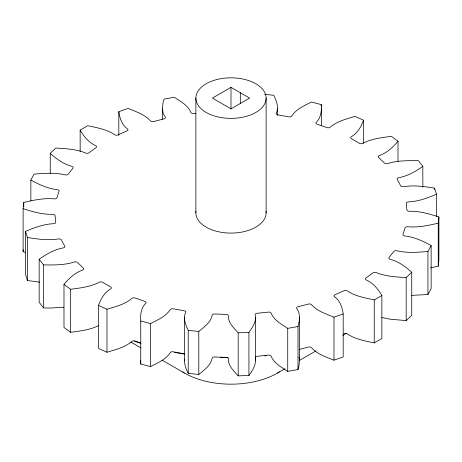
<?xml version="1.0" encoding="UTF-8"?>
<svg xmlns="http://www.w3.org/2000/svg" width="462" height="462" viewBox="0 0 462 462"><rect width="100%" height="100%" fill="white"/><g stroke="black" fill="none" stroke-linecap="round" stroke-linejoin="round"><path stroke-width="0.69" d="M162.503 119.19L162.503 108.437L163.005 102.974L163.998 99.105L174.266 97.263C180.469 101.345 187.982 105.267 190.916 112.503A2.333 1.346 0 0 0 193.711 113.508L195.807 113.288M264.605 94.306L273.775 95.276C276.392 100.676 279.256 107.427 276.247 113.236A2.333 1.346 0 0 0 277.91 114.876L288.75 116.828A2.333 1.346 0 0 0 291.736 116.02C296.177 109.032 304.366 105.717 311.446 102.05L321.252 104.597C321.719 110.793 321.009 117.908 316.204 122.378A2.333 1.346 0 0 0 317.14 124.209L326.853 127.599A2.333 1.346 0 0 0 330.093 127.223C337.064 121.206 346.396 119.005 355.018 116.384L363.484 120.212C361.209 126.761 357.432 133.293 351.212 136.781A2.333 1.346 0 0 0 351.363 138.681L359.39 143.318A2.333 1.346 0 0 0 362.687 143.405C371.477 138.704 381.652 137.664 391.383 136.319L398.013 141.21C392.989 147.332 386.856 152.986 379.238 155.602A2.333 1.346 0 0 0 378.592 157.467L384.465 163.074A2.333 1.346 0 0 0 387.63 163.617C397.528 160.395 408.137 160.614 418.428 160.701L422.84 166.366C415.534 171.494 407.536 176.138 398.642 177.743A2.333 1.346 0 0 0 397.245 179.47L400.623 185.724A2.333 1.346 0 0 0 403.47 186.688C413.802 184.973 424.335 186.515 434.58 188.115L436.515 194.219C427.546 198.042 418.145 201.524 408.31 201.923A2.333 1.346 0 0 0 406.237 203.407L406.918 209.95A2.333 1.346 0 0 0 409.286 211.273C419.427 211.001 429.342 213.86 438.9 216.961L438.253 223.158C428.268 225.514 417.977 227.72 407.669 226.738A2.333 1.346 0 0 0 405.041 227.893L402.991 234.338A2.333 1.346 0 0 0 404.741 235.955C414.16 236.977 422.921 241.06 431.138 245.565L427.939 251.49C417.59 252.333 406.953 253.205 396.76 250.745A2.333 1.346 0 0 0 393.728 251.501L389.073 257.478A2.333 1.346 0 0 0 390.101 259.286C398.383 261.417 405.503 266.586 411.746 272.262L406.185 277.575C396.101 276.934 385.649 276.513 376.218 272.545A2.333 1.346 0 0 0 372.961 272.857L365.962 278.02A2.333 1.346 0 0 0 366.21 279.92C373.134 282.975 378.159 289.085 381.849 295.513L374.243 299.902C365.009 297.892 355.209 296.263 347.239 290.875A2.333 1.346 0 0 0 343.947 290.731L335.014 294.773A2.333 1.346 0 0 0 334.465 296.65C339.986 300.589 342.33 307.484 343.185 313.952L333.98 317.163C326.085 313.987 317.296 311.232 311.503 304.666A2.333 1.346 0 0 0 308.368 304.071L298.013 306.762A2.333 1.346 0 0 0 296.708 308.506C300.704 313.611 299.624 320.709 298.002 326.513L298.002 369.525L287.734 371.373C281.531 367.29 274.018 363.363 271.084 356.133A2.333 1.346 0 0 0 268.289 355.122L257.126 356.306A2.333 1.346 0 0 0 255.278 357.132M299.497 317.18L299.497 360.198L298.995 365.661L298.002 369.525M298.002 326.513L287.734 328.361C281.531 324.278 274.018 320.351 271.084 313.121A2.333 1.346 0 0 0 268.289 312.11L257.126 313.288A2.333 1.346 0 0 0 255.128 314.807C256.889 321.286 252.437 327.414 248.926 332.467L248.926 375.479L238.19 375.854C233.795 371.113 228.061 365.742 228.344 358.755A2.333 1.346 0 0 0 226.045 357.392L214.715 356.993A2.333 1.346 0 0 0 212.15 358.189C210.822 365.436 204.1 370.045 198.804 374.48L188.225 373.36L186.429 369.594L184.788 364.2L184.43 360.302L184.43 317.284L184.702 314.945L185.753 312.381A2.333 1.346 0 0 0 184.09 310.741L173.25 308.789A2.333 1.346 0 0 0 170.264 309.598C165.823 316.586 157.634 319.906 150.554 323.567L140.748 321.021C140.281 314.824 140.991 307.709 145.796 303.239A2.333 1.346 0 0 0 144.86 301.415L135.147 298.019A2.333 1.346 0 0 0 131.907 298.394C124.936 304.418 115.604 306.612 106.982 309.234L98.516 305.405C100.791 298.856 104.568 292.325 110.788 288.837A2.333 1.346 0 0 0 110.637 286.937L102.61 282.299A2.333 1.346 0 0 0 99.313 282.213C90.523 286.914 80.348 287.953 70.617 289.299L63.987 284.407C69.011 278.286 75.144 272.632 82.762 270.022A2.333 1.346 0 0 0 83.408 268.151L77.535 262.543A2.333 1.346 0 0 0 74.37 262C64.472 265.223 53.863 265.003 43.572 264.917L39.16 259.251C46.466 254.123 54.464 249.48 63.358 247.875A2.333 1.346 0 0 0 64.755 246.148L61.377 239.893A2.333 1.346 0 0 0 58.53 238.935C48.198 240.644 37.665 239.102 27.42 237.503L25.485 231.398C34.454 227.575 43.855 224.093 53.69 223.695A2.333 1.346 0 0 0 55.763 222.21L55.082 215.667A2.333 1.346 0 0 0 52.714 214.345C42.573 214.616 32.658 211.758 23.1 208.657L23.747 202.46C33.732 200.104 44.023 197.898 54.331 198.879A2.333 1.346 0 0 0 56.959 197.724L59.009 191.28A2.333 1.346 0 0 0 57.259 189.663C47.84 188.64 39.079 184.557 30.862 180.053L34.061 174.128C44.41 173.29 55.047 172.413 65.24 174.873A2.333 1.346 0 0 0 68.272 174.116L72.927 168.145A2.333 1.346 0 0 0 71.899 166.332C63.617 164.201 56.497 159.032 50.254 153.355L55.815 148.042C65.899 148.683 76.351 149.105 85.782 153.072A2.333 1.346 0 0 0 89.039 152.76L96.038 147.597A2.333 1.346 0 0 0 95.79 145.697C88.866 142.643 83.841 136.533 80.151 130.105L87.757 125.716C96.991 127.726 106.791 129.354 114.761 134.748A2.333 1.346 0 0 0 118.053 134.887L126.986 130.844A2.333 1.346 0 0 0 127.535 128.967C122.014 125.029 119.67 118.133 118.815 111.671L128.02 108.455C135.915 111.631 144.704 114.385 150.497 120.952A2.333 1.346 0 0 0 153.632 121.546L163.987 118.855A2.333 1.346 0 0 0 165.292 117.111L163.715 114.64L162.959 112.335L162.503 108.437M255.636 317.423L255.636 360.435C255.359 366.071 252.165 371.05 248.926 375.479M25.728 252.523L23.1 251.675L23.314 249.607M430.596 267.896L438.253 266.17L438.9 259.973L438.9 216.961M184.43 360.302L184.569 359.13M411.781 295.374L427.939 294.508L431.138 288.577L431.138 245.565M381.843 317.521L390.136 319.202L406.185 320.593L411.746 315.28L411.746 272.262M184.43 317.284L184.788 321.188L186.429 326.576L188.225 330.347L198.804 331.462C204.1 327.027 210.822 322.418 212.15 315.176A2.333 1.346 0 0 1 214.715 313.981L226.045 314.374A2.333 1.346 0 0 1 228.344 315.742C228.061 322.73 233.795 328.095 238.19 332.836L238.19 375.854M231 87.353L212.376 98.106L231 108.859L249.624 98.106L231 87.353L231 108.992M277.564 373.036L285.014 368.734M299.295 360.493L316.06 350.814M342.752 335.4L346.477 333.246M343.947 333.743A2.333 1.346 0 0 1 347.239 333.887C355.209 339.275 365.009 340.91 374.243 342.914L381.849 338.525L381.849 295.513M98.741 325.519C90.084 329.983 80.134 330.994 70.617 332.311L63.987 327.425L63.987 284.407M140.569 360.129L140.748 364.033L150.554 366.58C157.634 362.918 165.823 359.598 170.264 352.61A2.333 1.346 0 0 1 173.25 351.801L184.09 353.753M299.393 349.416L308.368 347.083A2.333 1.346 0 0 1 311.503 347.678C317.296 354.25 326.085 356.999 333.98 360.175L343.185 356.964L343.185 313.952M98.516 305.405L98.516 348.417L106.982 352.246C115.604 349.63 124.936 347.43 131.907 341.406A2.333 1.346 0 0 1 135.147 341.037L140.974 343.07M63.785 307.224L50.341 308.033L43.572 307.929L39.16 302.269L39.16 259.251M238.19 332.836L248.926 332.467M39.692 282.138L27.42 280.521L25.485 274.411L25.485 231.398M131.041 342.209L140.974 347.944M162.087 360.135L184.436 373.036M255.255 358.477L255.636 360.435M299.116 356.947L299.497 360.198M438.253 223.158L438.253 266.17M436.515 194.219L436.515 216.447M434.58 188.115L434.58 189.547M427.939 251.49L427.939 294.508M422.84 166.366L422.84 187.156M406.185 277.575L406.185 320.593M398.013 141.21L398.013 161.284M374.243 299.902L374.243 342.914M363.484 120.212L363.484 143.156M333.98 317.163L333.98 360.175M321.431 108.506L321.431 125.71M321.252 104.597L321.252 106.751M287.734 328.361L287.734 371.373M277.57 108.333L277.57 115.5M266.124 98.106A35.124 20.276 0 0 1 213.438 115.662A35.124 20.276 0 0 1 213.438 80.544A35.124 20.276 0 0 1 266.124 98.106L266.124 212.809M240.315 92.729L240.315 103.546M198.804 331.462L198.804 374.48M195.876 98.106L195.876 212.809M188.225 330.347L188.225 373.36M150.554 323.567L150.554 366.58M140.748 321.021L140.748 364.033M118.815 111.671L118.815 135.326M106.982 309.234L106.982 352.246M80.151 130.105L80.151 151.617M70.617 289.299L70.617 332.311M50.254 153.355L50.254 173.429M43.572 264.917L43.572 307.929M30.862 180.053L30.862 200.843M27.42 237.503L27.42 280.521M23.747 202.46L23.747 206.762M23.1 208.657L23.1 251.675M266.048 211.486A35.124 20.276 0 0 1 231 233.085A35.124 20.276 0 0 1 195.952 211.486M279.435 371.91A65.852 38.017 0 0 1 182.565 371.91M266.187 355.671A176.484 101.894 0 0 1 264.772 355.832M228.141 357.704A176.484 101.894 0 0 1 220.23 357.524M184.598 354.129A176.484 101.894 0 0 1 174.497 352.35M140.644 343.347A176.484 101.894 0 0 1 134.373 341.083"/></g></svg>
